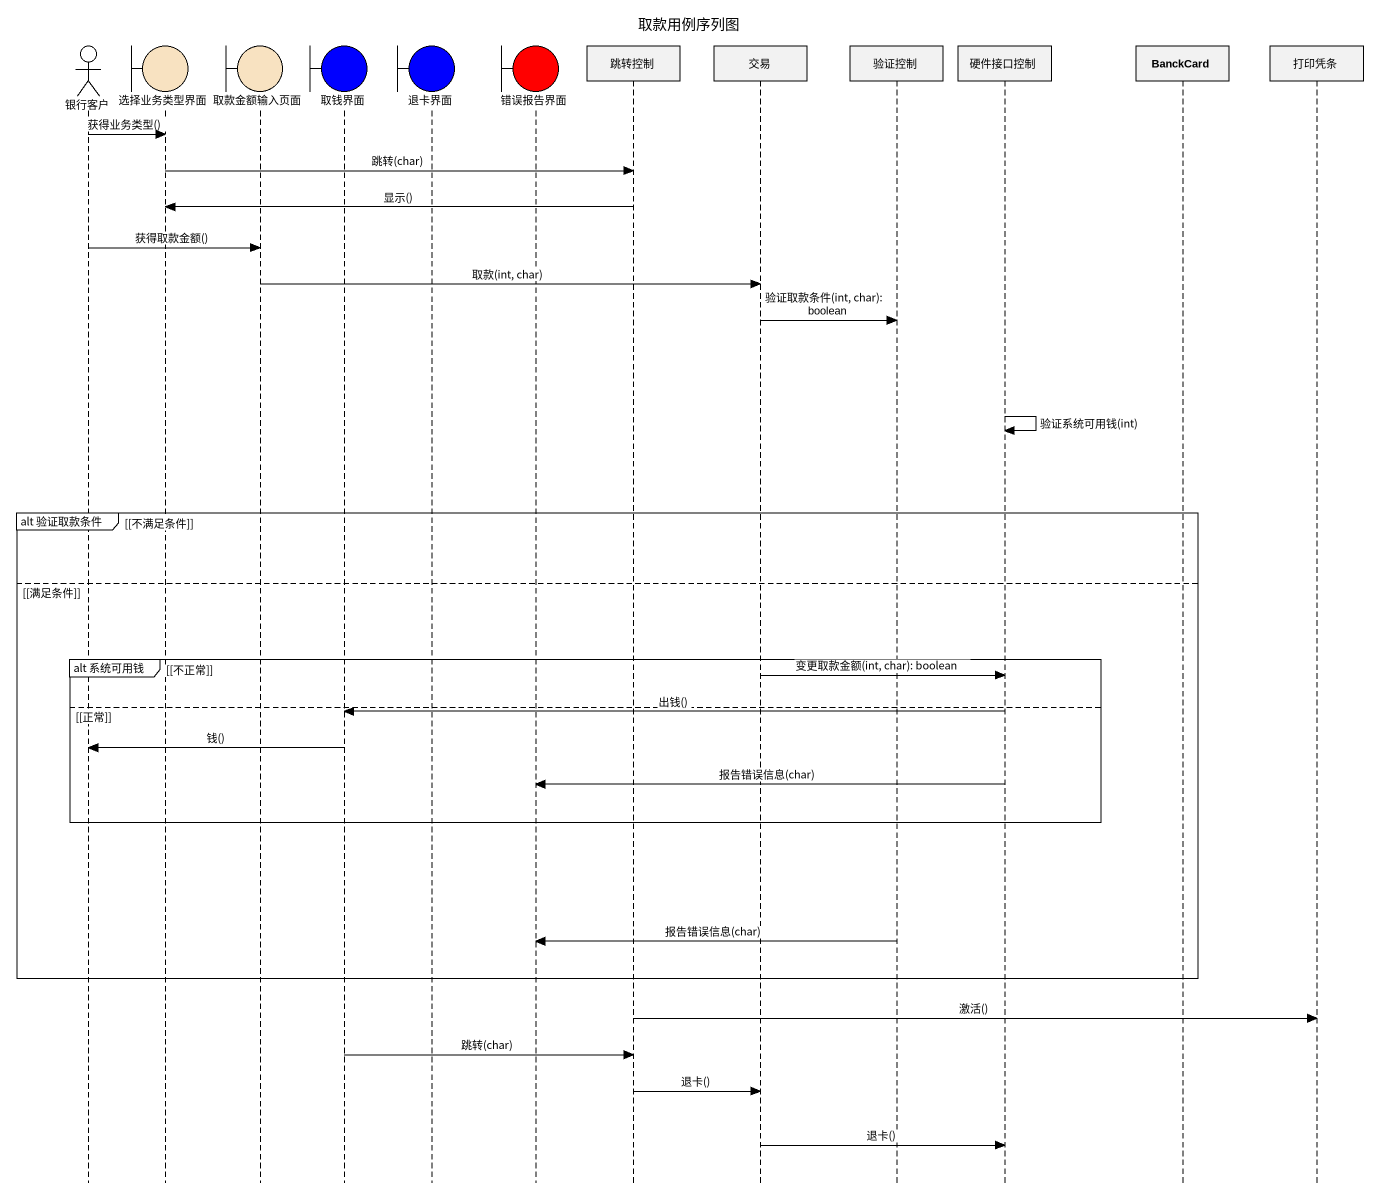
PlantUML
@startuml
title 取款用例序列图
hide footbox
actor 银行客户
boundary 选择业务类型界面 #F8E2C1
boundary 取款金额输入页面 #F8E2C1
boundary 取钱界面 #0000FF
boundary 退卡界面 #0000FF
boundary 错误报告界面 #FF0000
participant 跳转控制
participant 交易
participant 验证控制
participant 硬件接口控制
participant BanckCard
participant 打印凭条

银行客户 -> 选择业务类型界面 : 获得业务类型()
选择业务类型界面 -> 跳转控制 : 跳转(char)
跳转控制 -> 选择业务类型界面 : 显示()
银行客户 -> 取款金额输入页面 : 获得取款金额()
取款金额输入页面 -> 交易 : 取款(int, char)
交易 -> 验证控制 : 验证取款条件(int, char): boolean
硬件接口控制 -> 硬件接口控制 : 验证系统可用钱(int)
group alt 验证取款条件 [[不满足条件]]
else [满足条件]
  group alt 系统可用钱 [[不正常]]
    交易 -> 硬件接口控制 : 变更取款金额(int, char): boolean
  else [正常]
    硬件接口控制 -> 取钱界面 : 出钱()
    取钱界面 -> 银行客户 : 钱()
    硬件接口控制 -> 错误报告界面 : 报告错误信息(char)
  end
  验证控制 -> 错误报告界面 : 报告错误信息(char)
end
跳转控制 -> 打印凭条 : 激活()
取钱界面 -> 跳转控制 : 跳转(char)
跳转控制 -> 交易 : 退卡()
交易 -> 硬件接口控制 : 退卡()
@enduml
